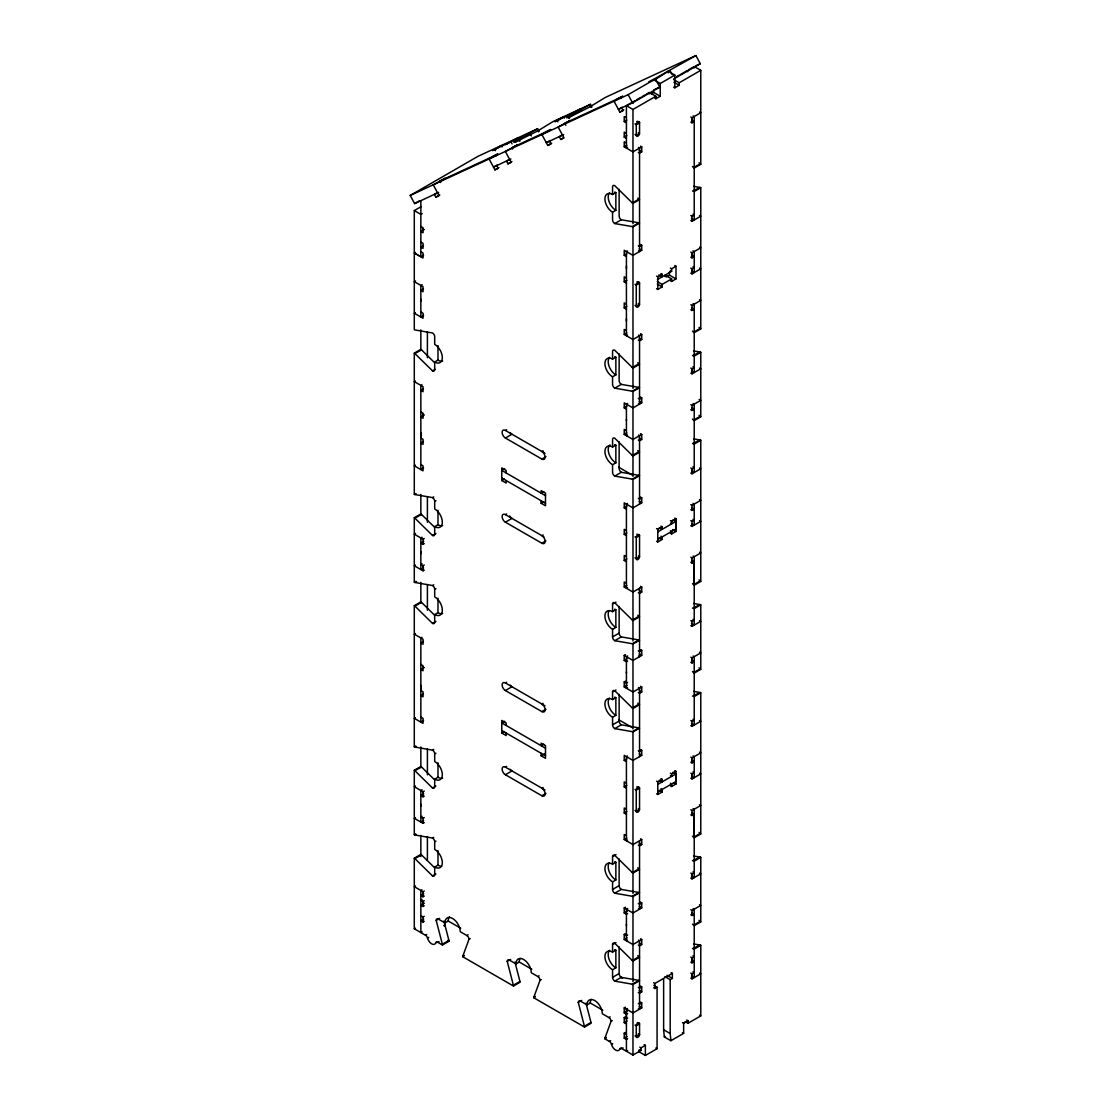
<?xml version="1.0" encoding="UTF-8"?>
<svg xmlns="http://www.w3.org/2000/svg" width="1111" height="1111" viewBox="0 0 1111 1111"><rect width="100%" height="100%" fill="white"/><g stroke="black" fill="none" stroke-linecap="round" stroke-linejoin="round"><path stroke-width="1.5" d="M433.734 837.333L432.512 838.041L414.917 835A3.097 1.791 60 0 1 414.292 834.736L414.292 770.256L420.847 766.479A3.097 1.791 60 0 1 421.472 766.937L434.665 779.894M433.734 584.803L432.512 585.511L414.917 582.47A3.097 1.791 60 0 1 414.292 582.206L414.292 517.726L420.847 513.949A3.097 1.791 60 0 1 421.472 514.407L434.665 527.364M434.665 362.755L421.472 349.798A3.097 1.791 60 0 0 420.847 349.34L414.292 353.131A3.097 1.791 60 0 1 414.917 353.59L432.512 370.866A3.097 1.791 60 0 0 434.693 369.602L434.693 362.033A10.818 6.249 60 0 0 442.345 357.603A10.818 6.249 60 0 0 434.693 344.354L434.693 336.772A3.097 1.791 60 0 0 432.512 332.981L414.917 329.939A3.097 1.791 60 0 1 414.292 329.689L414.292 210.576L421.222 206.577M420.847 806.294L420.847 804.322M420.847 685.279L420.847 690.542L423.027 691.806L423.027 696.861L420.847 695.597L423.472 694.083M420.847 664.239L420.847 722.108L423.583 720.539M420.847 553.764L420.847 551.792M420.847 432.762L420.847 438.012L423.027 439.276L423.027 444.331L420.847 443.067L423.472 441.553M420.847 411.709L420.847 469.578L423.583 468.009M420.847 301.234L420.847 299.262M626.423 419.25L626.423 420.583M626.423 318.621L626.423 321.301M626.423 266.001L626.423 268.695M626.423 1050.506L626.826 1051.006M626.437 1023.898L624.229 1022.62L624.229 1017.565L626.423 1018.829L626.423 1014.204L627.646 1013.496M626.423 924.31L626.423 925.644M626.423 671.78L626.423 673.113M693.556 691.375L700.152 692.528A3.097 1.791 60 0 1 700.777 692.778L700.777 833.944L694.222 837.722L694.222 809.239L693.125 808.6M693.556 438.845L700.152 439.998A3.097 1.791 60 0 1 700.777 440.248L700.777 581.414L694.222 585.191L694.222 556.708L693.125 556.069M514.948 962.07L519.948 981.471A3.097 1.791 60 0 1 520.045 982.249L513.476 986.04L462.745 956.738A3.097 1.791 60 0 1 462.843 956.071L468.995 939.309L470.231 938.601M585.983 1003.094L590.996 1022.495A3.097 1.791 60 0 1 591.08 1023.259L584.525 1027.05L533.78 997.761A3.097 1.791 60 0 1 533.877 997.095L540.029 980.319L541.265 979.61M623.035 1047.867L621.813 1048.576A3.097 1.791 60 0 0 619.744 1049.076A6.18 3.569 60 0 1 615.619 1050.062A6.18 3.569 60 0 1 611.494 1044.312A3.097 1.791 60 0 0 609.439 1041.438L604.828 1038.771A3.083 1.778 60 0 1 604.912 1038.105L611.078 1021.342L612.3 1020.634M519.92 141.18L519.087 139.653L515.268 142.166L537.974 130.792L552.736 121.752L590.441 104.323L591.913 107.045M438.734 192.328L414.611 203.605L410.223 195.439L478.022 156.304L537.655 128.723L539.113 131.445M443.053 179.51L445.247 178.246L433.248 184.801L439.095 195.675L435.845 197.189L434.387 194.467L437.012 192.953M497.978 147.832L492.534 150.596L501.283 145.541L502.019 146.902M507.727 143.319L505.533 144.583L517.532 138.028L519.004 140.75M537.613 128.751L513.685 142.097L519.087 139.653M492.423 156.679L497.853 153.915L489.104 158.97L494.964 169.858L498.214 168.344L496.756 165.622M560.388 118.96L554.958 121.738L563.708 116.683L564.43 118.044M414.611 203.605L419.597 200.73M515.171 146.166L517.365 144.902L505.366 151.457L511.213 162.345L507.963 163.845L506.505 161.123L509.13 159.609M569.415 118.446L567.957 115.725L570.151 114.461M590.399 104.337L566.513 117.697L571.887 115.238L568.054 117.752L569.915 117.03L589.649 106.975L605.537 97.337L695.917 55.55L700.305 63.716L673.558 79.062M545.209 132.278L550.653 129.501L541.904 134.556L547.765 145.444L551.014 143.944L549.542 141.222M435.845 197.189L439.789 194.911M567.971 121.752L570.151 120.488L558.153 127.043L564.013 137.931L560.763 139.43L559.291 136.709L561.916 135.195M497.325 164.928L493.506 167.136L510.852 158.984M617.327 98.935L622.771 96.157L614.022 101.212L619.869 112.1L623.118 110.6L621.66 107.878M494.964 169.858L498.895 167.58M507.963 163.845L511.907 161.567M653.699 80.492L668.266 71.285L674.835 75.076L674.835 87.825L673.599 87.116M422.236 213.562L420.847 214.367L414.292 210.576M410.223 195.439L628.132 94.685L655.393 78.95L659.795 87.116L632.52 102.851L618.41 109.378L620.049 108.434M655.393 78.95L648.893 81.95L695.917 55.55M547.931 141.777L546.293 142.722L563.638 134.57M548.487 141.458L550.126 140.514M547.765 145.444L551.695 143.166M560.763 139.43L563.388 137.917M653.699 79.7L660.253 83.492L674.835 75.076M620.591 108.114L622.243 107.17M627.521 147.457L626.423 148.096L626.423 105.67L635.006 100.712M636.436 99.893L640.728 97.407M642.158 96.588L645.019 94.935M646.463 94.102L649.324 92.449L655.879 96.24L655.879 98.768L654.643 98.06M676.696 76.645L679.39 75.09M680.737 74.312L684.779 71.979M686.126 71.201L687.473 70.424M688.82 69.646L692.861 67.313M619.869 112.1L623.813 109.822M651.227 93.879L653.699 92.449L660.253 96.24L660.253 83.492M424.124 229.63L420.847 231.532L423.027 232.796L423.027 227.741L420.847 226.477M626.423 105.67L632.978 109.461L655.879 96.24M673.877 79.7L679.21 82.769L700.777 70.326L700.777 164.275L694.222 168.067A3.097 1.791 60 0 1 693.597 167.594L692.486 166.511M655.879 98.768L660.253 96.24M674.835 87.825L679.21 85.297L679.21 82.769M626.423 117.78L624.229 116.53L624.229 121.571L626.854 120.057M423.472 245.587L420.847 247.1L423.027 248.364L423.027 243.309L420.847 242.045M414.695 253.225L415.375 252.364M636.256 124.738L639.547 122.835L637.353 121.571M626.423 133.362L624.229 132.098L624.229 137.153L626.854 135.625M423.583 255.211L420.847 256.78L420.847 200.73M626.423 143.041L624.229 141.777L624.229 146.833L626.854 145.319M638.311 152.429L639.547 153.137L641.727 151.874L641.727 146.833L632.978 151.874L624.229 146.833M690.806 117.072L692.028 117.794L700.777 112.739L699.541 112.03M415.514 280.944L414.292 281.652L423.027 286.707L423.027 291.762L420.847 290.499L423.472 288.985M690.806 122.127L692.028 122.835L694.222 121.571L691.75 120.155M422.083 284.735L420.847 285.444L420.847 317.01L423.583 315.441M612.564 212.187A10.818 6.249 60 0 1 604.912 198.938A10.818 6.249 60 0 1 612.564 194.508L615.855 192.62L615.855 210.298L612.564 212.187L612.564 219.77A3.097 1.791 60 0 0 614.758 223.561L632.353 226.602A3.097 1.791 60 0 1 632.978 226.852L639.547 223.075A3.097 1.791 60 0 0 638.922 222.811L621.313 219.77L614.758 223.561M415.375 312.594L414.292 313.219L423.027 318.274L423.027 313.219L420.847 311.969M632.353 202.952L638.922 199.161A3.097 1.791 60 0 0 639.547 199.633L632.978 203.41A3.097 1.791 60 0 1 632.353 202.952L614.758 185.676A3.097 1.791 60 0 0 612.564 186.94L612.564 194.508M693.597 167.594L700.152 163.803A3.097 1.791 60 0 0 700.777 164.275M632.353 226.602L638.922 222.811M692.486 191.064L700.152 187.467A3.097 1.791 60 0 1 700.777 187.717L700.777 328.884L694.222 332.661A3.097 1.791 60 0 1 693.597 332.203L692.486 331.12M700.777 187.717L694.222 191.509A3.097 1.791 60 0 0 693.597 191.245M414.917 353.59L421.472 349.798M434.693 362.033L437.984 360.131A10.818 6.249 60 0 0 442.65 360.992M627.521 250.933L626.423 251.558L626.423 335.744L627.521 335.105M640.505 244.545L641.727 245.253L641.727 250.294L632.978 255.349L624.229 250.294L624.229 255.349L626.854 253.836M641.727 245.253L639.547 246.517L638.311 245.809M690.806 215.506L692.028 216.214L694.222 214.951L692.986 214.242M415.375 380.99L414.292 381.615L423.027 386.67L423.027 391.725L420.847 390.461L423.472 388.947M432.512 370.866L435.137 369.352M690.806 220.547L692.028 221.256L700.777 216.214L699.541 215.506M421.944 384.781L420.847 385.406L420.847 411.917L423.027 413.181L423.027 418.236L420.847 416.972L424.124 415.083M626.423 278.083L624.229 276.82L624.229 281.861L626.854 280.347M690.806 252.114L692.028 252.822L700.777 247.781L699.541 247.073M656.559 276.097L657.781 276.806L662.156 274.278L662.156 276.806L658.879 274.917M670.405 268.098L671.627 268.806L676.002 266.279L676.002 278.917L671.627 281.444L670.405 280.722M690.806 257.169L692.028 257.877L694.222 256.613L691.75 255.197M657.379 279.569L671.627 271.334L671.627 268.806M666.169 277.014L669.447 275.125L676.002 278.917M657.24 281.541L662.156 284.388L671.627 278.917L671.627 281.444M626.423 304.178L624.229 302.914L624.229 307.955L626.854 306.442M690.806 268.112L692.028 268.82L694.222 267.557L692.986 266.848M656.559 288.721L657.781 289.429L662.156 286.902L662.156 284.388M690.806 273.167L692.028 273.875L700.777 268.82L699.541 268.112M626.423 330.689L624.229 329.425L624.229 334.48L626.854 332.967M415.375 465.162L414.292 465.801L414.292 494.284A3.097 1.791 60 0 0 414.917 494.548L432.512 497.589L433.734 496.881M638.311 340.077L639.547 340.785L641.727 339.522L641.727 334.48L632.978 339.522L624.229 334.48M690.806 304.733L692.028 305.442L700.777 300.387L699.541 299.678M690.806 309.775L692.028 310.483L694.222 309.219L691.75 307.803M612.564 376.796A10.818 6.249 60 0 1 604.912 363.533A10.818 6.249 60 0 1 612.564 359.117L615.855 357.228L615.855 374.907L612.564 376.796L612.564 384.378A3.097 1.791 60 0 0 614.758 388.156L632.353 391.211A3.097 1.791 60 0 1 632.978 391.461L639.547 387.67A3.097 1.791 60 0 0 638.922 387.42L621.313 384.378L614.758 388.156M545.959 456.69L541.862 459.065L505.408 438.012A4.638 2.68 60 0 1 502.13 432.332A4.638 2.68 60 0 1 505.408 430.443L506.644 429.735M505.408 438.012L511.977 434.234A4.638 2.68 60 0 1 510.171 432.568M632.353 367.56L638.922 363.769A3.097 1.791 60 0 0 639.547 364.227L632.978 368.019A3.097 1.791 60 0 1 632.353 367.56L614.758 350.284A3.097 1.791 60 0 0 612.564 351.548L612.564 359.117M693.597 332.203L700.152 328.412A3.097 1.791 60 0 0 700.777 328.884M414.292 494.284L415.514 493.576M414.917 494.548L416.139 493.839M414.292 517.726A3.097 1.791 60 0 1 414.917 518.198L432.512 535.474A3.097 1.791 60 0 0 434.693 534.21L434.693 526.628A10.818 6.249 60 0 0 442.345 522.212A10.818 6.249 60 0 0 434.693 508.949L434.693 501.38L435.929 500.672M632.353 391.211L638.922 387.42M692.486 355.659L700.152 352.062A3.097 1.791 60 0 1 700.777 352.326L700.777 416.806L694.222 420.597A3.097 1.791 60 0 1 693.597 420.125L692.486 419.041M700.777 352.326L694.222 356.117A3.097 1.791 60 0 0 693.597 355.853M414.917 518.198L421.472 514.407M504.686 468.745L501.769 470.425L545.501 495.673M543.085 450.774L541.862 451.483A4.638 2.68 60 0 1 545.14 457.163A4.638 2.68 60 0 1 541.862 459.065M627.646 403.418L626.423 404.14L626.423 435.706L627.521 435.068M640.505 397.113L641.727 397.821L641.727 402.876L632.978 407.918L624.229 402.876L624.229 407.918L626.854 406.404M641.727 397.821L639.547 399.085L638.311 398.377M690.806 368.074L692.028 368.783L694.222 367.519L692.986 366.811M506.144 472.953L506.144 470.425L501.769 467.898L501.769 480.521L504.394 479.008M415.514 533.474L414.292 534.183L423.027 539.238L424.263 538.529M690.806 373.115L692.028 373.824L700.777 368.783L699.541 368.074M434.693 526.628L437.984 524.739A10.818 6.249 60 0 0 442.65 525.6M422.083 537.266L420.847 537.974L420.847 569.54L423.583 567.971M432.512 535.474L435.929 533.502M423.722 541.376L420.847 543.029L423.027 544.293L424.263 543.585M626.423 430.651L624.229 429.388L624.229 434.443L626.854 432.929M612.564 464.717A10.818 6.249 60 0 1 604.912 451.469A10.818 6.249 60 0 1 612.564 447.039L615.855 445.15L615.855 462.829L612.564 464.717L612.564 472.3A3.097 1.791 60 0 0 614.758 476.091L632.353 479.133A3.097 1.791 60 0 1 632.978 479.383L639.547 475.605A3.097 1.791 60 0 0 638.922 475.341L621.313 472.3L614.758 476.091M424.263 570.096L423.027 570.804L414.292 565.749L415.514 565.041M638.311 440.039L639.547 440.748L641.727 439.484L641.727 434.443L632.978 439.484L624.229 434.443M690.806 404.682L692.028 405.39L700.777 400.349L699.138 399.404M543.751 491.631L541.126 493.145L541.126 490.631L545.501 493.145L545.501 505.783L541.126 503.255L541.126 500.728M545.959 540.863L541.862 543.237L505.408 522.198A4.638 2.68 60 0 1 502.13 516.504A4.638 2.68 60 0 1 505.408 514.615L506.644 513.907M422.083 563.777L420.847 564.485L423.027 565.749L424.263 565.041M690.806 409.737L692.028 410.445L694.222 409.181L691.75 407.765M505.408 522.198L511.977 518.406A4.638 2.68 60 0 1 509.643 515.962M541.126 503.255L543.751 501.741M632.353 455.482L638.922 451.691A3.097 1.791 60 0 0 639.547 452.163L632.978 455.941A3.097 1.791 60 0 1 632.353 455.482L614.758 438.206A3.097 1.791 60 0 0 612.564 439.47L612.564 447.039M693.597 420.125L700.152 416.333A3.097 1.791 60 0 0 700.777 416.806M414.292 582.206L415.514 581.497M414.917 582.47L416.556 581.525M434.665 615.286L421.472 602.329A3.097 1.791 60 0 0 420.847 601.87L414.292 605.662A3.097 1.791 60 0 1 414.917 606.12L432.512 623.396A3.097 1.791 60 0 0 434.693 622.132L434.693 614.564A10.818 6.249 60 0 0 442.345 610.133A10.818 6.249 60 0 0 434.693 596.885L434.693 589.302L435.929 588.594M632.353 479.133L638.922 475.341M692.486 443.595L700.152 439.998M700.777 440.248L694.222 444.039A3.097 1.791 60 0 0 693.597 443.775M414.917 606.12L421.472 602.329M543.085 534.946L541.862 535.655A4.638 2.68 60 0 1 545.14 541.349A4.638 2.68 60 0 1 541.862 543.237M434.693 614.564L437.984 612.661A10.818 6.249 60 0 0 442.65 613.522M627.521 503.464L626.423 504.088L626.423 588.274L627.521 587.636M640.505 497.075L641.727 497.784L641.727 502.825L632.978 507.88L624.229 502.825L624.229 507.88L626.854 506.366M641.727 497.784L639.547 499.047L638.311 498.339M690.806 468.023L692.028 468.745L694.222 467.481L692.986 466.773M432.512 623.396L435.929 621.424M415.375 633.52L414.292 634.145L423.027 639.2L423.027 644.255L420.847 642.991L423.472 641.478M690.806 473.078L692.028 473.786L700.777 468.745L699.541 468.023M421.944 637.311L420.847 637.936L420.847 664.447L423.027 665.711L423.027 670.766L420.847 669.502L424.124 667.614M626.423 530.614L624.229 529.35L624.229 534.391L626.854 532.877M690.806 504.644L692.028 505.352L700.777 500.311L699.541 499.589M656.559 528.628L657.781 529.336L662.156 526.808L662.156 529.336L659.281 527.683M670.405 520.628L671.627 521.337L676.002 518.809L676.002 531.447L671.627 533.96L670.405 533.252M690.806 509.699L692.028 510.407L694.222 509.144L691.75 507.727M657.768 531.877L675.988 521.351L675.988 528.919L657.768 539.446M626.423 556.708L624.229 555.444L624.229 560.486L626.854 558.972M690.806 520.642L692.028 521.351L694.222 520.087L692.986 519.379M656.559 541.251L657.781 541.96L662.156 539.432L662.156 536.919L660.92 536.196M690.806 525.684L692.028 526.406L700.777 521.351L699.541 520.642M626.423 583.219L624.229 581.956L624.229 587.011L626.854 585.497M415.375 717.692L414.292 718.331L414.292 746.814A3.097 1.791 60 0 0 414.917 747.078L432.512 750.119L433.734 749.411M638.311 592.607L639.547 593.316L641.727 592.052L641.727 587.011L632.978 592.052L624.229 587.011M690.806 557.25L692.028 557.972L700.777 552.917L699.541 552.209M614.758 640.686L621.313 636.909L638.922 639.95A3.097 1.791 60 0 1 639.547 640.2L632.978 643.991A3.097 1.791 60 0 0 632.353 643.741L614.758 640.686A3.097 1.791 60 0 1 612.564 636.909L612.564 629.326A10.818 6.249 60 0 1 604.912 616.063A10.818 6.249 60 0 1 612.564 611.647L612.564 604.078L615.994 602.106M690.806 562.305L692.028 563.013L694.222 561.749L694.222 625.104L691.486 623.521M612.564 611.647L615.855 609.758L615.855 627.437L612.564 629.326M545.959 709.221L541.862 711.595L505.408 690.542A4.638 2.68 60 0 1 502.13 684.862A4.638 2.68 60 0 1 505.408 682.973L506.644 682.265M505.408 690.542L511.977 686.765A4.638 2.68 60 0 1 510.171 685.098M632.353 620.077L638.922 616.299A3.097 1.791 60 0 0 639.547 616.758L632.978 620.549A3.097 1.791 60 0 1 632.353 620.077L614.758 602.815A3.097 1.791 60 0 0 612.564 604.078M692.486 583.65L693.597 584.733L700.152 580.942A3.097 1.791 60 0 0 700.777 581.414M414.292 746.814L415.514 746.106M414.917 747.078L416.139 746.356M612.564 636.909L619.133 633.117L619.133 606.439M414.292 770.256A3.097 1.791 60 0 1 414.917 770.728L432.512 788.005A3.097 1.791 60 0 0 434.693 786.741L434.693 779.158A10.818 6.249 60 0 0 442.345 774.742A10.818 6.249 60 0 0 434.693 761.479L434.693 753.911L435.929 753.202M632.353 643.741L638.922 639.95M692.486 608.189L700.152 604.592A3.097 1.791 60 0 1 700.777 604.856L700.777 669.336L694.222 673.127A3.097 1.791 60 0 1 693.597 672.655L692.486 671.572M700.777 604.856L694.222 608.634A3.097 1.791 60 0 0 693.597 608.384M414.917 770.728L421.472 766.937M504.686 721.275L501.769 722.955L545.501 748.203M627.646 661.003L626.423 661.712L624.229 660.448L624.229 655.407L625.465 654.685M543.085 703.305L541.862 704.013A4.638 2.68 60 0 1 545.14 709.693A4.638 2.68 60 0 1 541.862 711.595M627.646 655.948L626.423 656.657L626.423 688.223L627.521 687.598M624.229 660.448L627.104 658.795M624.229 655.407L632.978 660.448L641.727 655.407L641.727 650.352L639.547 651.615L638.311 650.907M690.806 620.605L692.028 621.313L694.222 620.049L692.986 619.341M506.144 725.483L506.144 722.955L501.769 720.428L501.769 733.052L504.394 731.538M415.514 786.005L414.292 786.713L423.027 791.768L424.263 791.06M690.806 625.646L692.028 626.354L700.777 621.313L699.541 620.605M434.693 779.158L437.984 777.269A10.818 6.249 60 0 0 442.65 778.131M422.083 789.796L420.847 790.504L420.847 822.071L423.583 820.487M432.512 788.005L435.929 786.032M423.722 793.893L420.847 795.559L423.027 796.823L424.263 796.115M638.311 692.57L639.547 693.278L641.727 692.014L641.727 686.973L632.978 692.014L624.229 686.973L624.229 681.918L625.465 681.21M627.646 682.473L626.423 683.182L624.229 681.918M614.758 728.622L621.313 724.83L638.922 727.872A3.097 1.791 60 0 1 639.547 728.136L632.978 731.913A3.097 1.791 60 0 0 632.353 731.663L614.758 728.622A3.097 1.791 60 0 1 612.564 724.83L612.564 717.248A10.818 6.249 60 0 1 604.912 703.999A10.818 6.249 60 0 1 612.564 699.569L612.564 692L615.994 690.028M624.229 686.973L627.104 685.306M612.564 699.569L615.855 697.68L615.855 715.359L612.564 717.248M424.263 822.626L423.027 823.334L414.292 818.279L415.514 817.571M690.806 657.212L692.028 657.92L700.777 652.879L699.541 652.171M543.751 744.162L541.126 745.675L541.126 743.162L545.501 745.675L545.501 758.313L541.126 755.786L541.126 753.258M545.959 793.393L541.862 795.768L505.408 774.728A4.638 2.68 60 0 1 502.13 769.034A4.638 2.68 60 0 1 505.408 767.145L506.644 766.437M422.083 816.307L420.847 817.016L423.027 818.279L424.263 817.571M690.806 662.267L692.028 662.975L694.222 661.712L691.75 660.295M505.408 774.728L511.977 770.937A4.638 2.68 60 0 1 510.171 769.284M541.126 755.786L545.07 753.508M632.353 708.013L638.922 704.221A3.097 1.791 60 0 0 639.547 704.693L632.978 708.471A3.097 1.791 60 0 1 632.353 708.013L614.758 690.736A3.097 1.791 60 0 0 612.564 692M693.597 672.655L700.152 668.864A3.097 1.791 60 0 0 700.777 669.336M414.292 834.736L415.514 834.028M414.917 835L416.139 834.292M612.564 724.83L619.133 721.039L619.133 694.361M434.665 867.816L421.472 854.859A3.097 1.791 60 0 0 420.847 854.401L414.292 858.192A3.097 1.791 60 0 1 414.917 858.65L432.512 875.926A3.097 1.791 60 0 0 434.693 874.663L434.693 867.08A10.818 6.249 60 0 0 442.345 862.664A10.818 6.249 60 0 0 434.693 849.415L434.693 841.832L435.929 841.124M632.353 731.663L638.922 727.872M692.486 696.125L700.152 692.528M700.777 692.778L694.222 696.569A3.097 1.791 60 0 0 693.597 696.305M414.917 858.65L421.472 854.859M543.085 787.477L541.862 788.185A4.638 2.68 60 0 1 545.14 793.879A4.638 2.68 60 0 1 541.862 795.768M434.693 867.08L437.984 865.191A10.818 6.249 60 0 0 441.72 866.219M627.521 755.994L626.423 756.619L626.423 840.805L627.521 840.166M640.505 749.606L641.727 750.314L641.727 755.355L632.978 760.41L624.229 755.355L624.229 760.41L626.854 758.896M641.727 750.314L639.547 751.578L638.311 750.855M690.806 720.553L692.028 721.275L694.222 720.011L692.986 719.303M432.512 875.926L435.929 873.954M424.263 891.022L423.027 891.73L414.292 886.675L415.514 885.967M690.806 725.608L692.028 726.316L700.777 721.275L699.541 720.553M421.944 889.828L420.847 890.466L420.847 932.56L422.083 931.837M423.722 893.855L420.847 895.522L423.027 896.785L424.263 896.063M422.083 899.438L420.847 900.146L423.027 901.41L424.263 900.702M626.423 783.144L624.229 781.88L624.229 786.921L626.854 785.408M424.11 903.285L420.819 905.187L423.027 906.465L424.263 905.743M690.806 757.174L692.028 757.883L700.777 752.841L699.541 752.119M420.819 915.7L423.027 916.978L424.263 916.269M656.559 781.158L657.781 781.866L662.156 779.339L662.156 781.866L659.281 780.214M670.405 773.159L671.627 773.867L676.002 771.34L676.002 783.977L671.627 786.491L670.405 785.783M690.806 762.229L692.028 762.938L694.222 761.674L691.75 760.257M423.722 919.116L420.847 920.769L423.027 922.033L424.263 921.325M657.768 784.408L675.988 773.881L675.988 781.45L657.768 791.976M414.292 858.192L414.292 928.768L415.389 928.129M443.914 921.061L448.913 940.462A3.097 1.778 60 0 1 449.011 941.239L442.442 945.017A3.097 1.778 60 0 0 442.359 944.253L436.192 920.366L439.609 918.394M626.423 809.239L624.229 807.975L624.229 813.016L626.854 811.502M690.806 773.173L692.028 773.881L694.222 772.617L692.986 771.909M656.559 793.782L657.781 794.49L662.156 791.962L662.156 789.449L660.92 788.727M690.806 778.214L692.028 778.936L700.777 773.881L699.541 773.173M449.469 916.881A10.818 6.249 60 0 0 448.219 921.005L444.942 922.894L444.942 926.227M414.292 928.768L425.457 935.212L426.693 934.504M425.457 935.212A3.097 1.791 60 0 1 427.527 938.087L428.749 937.378M427.527 938.087A6.18 3.569 60 0 0 431.651 943.836A6.18 3.569 60 0 0 435.762 942.85L437.817 941.67M435.762 942.85A3.097 1.791 60 0 1 437.831 942.364L439.067 941.656M442.359 944.253L448.913 940.462M626.423 835.75L624.229 834.486L624.229 839.541L626.854 838.027M436.192 920.366A3.097 1.791 60 0 1 438.373 919.103L444.942 922.894A10.818 6.249 60 0 1 452.594 918.478A10.818 6.249 60 0 1 460.246 931.726L466.814 935.518L468.037 934.809M638.311 845.138L639.547 845.846L641.727 844.582L641.727 839.541L632.978 844.582L624.229 839.541M690.806 809.78L692.028 810.502L700.777 805.447L699.541 804.739M614.758 893.216L621.313 889.425L638.922 892.48A3.097 1.791 60 0 1 639.547 892.73L632.978 896.521A3.097 1.791 60 0 0 632.353 896.271L614.758 893.216A3.097 1.791 60 0 1 612.564 889.425L612.564 881.856A10.818 6.249 60 0 1 604.912 868.594A10.818 6.249 60 0 1 612.564 864.177L612.564 856.609L615.994 854.637M690.806 814.835L692.028 815.543L694.222 814.28L694.222 877.634L691.486 876.051M612.564 864.177L615.855 862.289L615.855 879.968L612.564 881.856M462.843 956.071L464.065 955.363M462.745 956.738L463.981 956.029M632.353 872.607L638.922 868.83A3.097 1.791 60 0 0 639.547 869.288L632.978 873.079A3.097 1.791 60 0 1 632.353 872.607L614.758 855.345A3.097 1.791 60 0 0 612.564 856.609M692.486 836.18L693.597 837.263L700.152 833.472A3.097 1.791 60 0 0 700.777 833.944M612.564 889.425L619.133 885.648L619.133 858.97M513.476 986.04A3.097 1.791 60 0 0 513.393 985.263L507.227 961.39L510.643 959.418M632.353 896.271L638.922 892.48M692.486 860.719L700.152 857.123A3.097 1.791 60 0 1 700.777 857.386L700.777 921.866L694.222 925.657A3.097 1.791 60 0 1 693.597 925.185L692.486 924.102M507.227 961.39A3.097 1.791 60 0 1 509.421 960.126L515.976 963.904L519.254 962.015A10.818 6.249 60 0 1 520.115 958.446M700.777 857.386L694.222 861.164A3.097 1.791 60 0 0 693.597 860.914M627.646 913.534L626.423 914.242L624.229 912.978L624.229 907.937L625.465 907.215M627.646 908.479L626.423 909.187L626.423 940.753L627.521 940.128M624.229 912.978L627.104 911.326M624.229 907.937L632.978 912.978L641.727 907.937L641.727 902.882L639.547 904.146L638.311 903.437M690.806 873.135L692.028 873.843L694.222 872.579L692.986 871.871M690.806 878.176L692.028 878.884L700.777 873.843L699.541 873.135M513.393 985.263L519.948 981.471M515.976 963.904A10.818 6.249 60 0 1 523.628 959.487A10.818 6.249 60 0 1 531.294 972.75L537.849 976.541L539.085 975.819M638.311 945.1L639.547 945.808L641.727 944.544L641.727 939.503L632.978 944.544L624.229 939.503L624.229 934.448L625.465 933.74M627.646 935.004L626.423 935.712L624.229 934.448M614.758 981.138L621.313 977.361L638.922 980.402A3.097 1.791 60 0 1 639.547 980.666L632.978 984.443A3.097 1.791 60 0 0 632.353 984.193L614.758 981.138A3.097 1.791 60 0 1 612.564 977.361L612.564 969.778A10.818 6.249 60 0 1 604.912 956.529A10.818 6.249 60 0 1 612.564 952.099L612.564 944.531L615.994 942.559M624.229 939.503L627.104 937.837M533.877 997.095L535.113 996.373M612.564 952.099L615.855 950.211L615.855 967.889L612.564 969.778M533.78 997.761L535.016 997.053M690.806 909.742L692.028 910.451L700.777 905.409L699.541 904.701M690.806 914.797L692.028 915.506L694.222 914.242L691.75 912.825M632.353 960.543L638.922 956.752A3.097 1.791 60 0 0 639.547 957.224L632.978 961.001A3.097 1.791 60 0 1 632.353 960.543L614.758 943.267A3.097 1.791 60 0 0 612.564 944.531M693.597 925.185L700.152 921.394A3.097 1.791 60 0 0 700.777 921.866M612.564 977.361L619.133 973.569L619.133 946.891M584.525 1027.05A3.097 1.791 60 0 0 584.428 1026.272L578.275 1002.4L581.692 1000.428M578.275 1002.4A3.097 1.791 60 0 1 580.456 1001.136L587.025 1004.927L590.302 1003.025A10.818 6.249 60 0 1 591.149 999.469M632.353 984.193L638.922 980.402M692.486 948.655L700.152 945.044A3.097 1.791 60 0 1 700.777 945.308L700.777 1015.885L688.015 1023.259L685.154 1021.592M700.777 945.308L694.222 949.1A3.097 1.791 60 0 0 693.597 948.836M638.311 992.442L639.547 993.165L641.727 991.901L641.727 986.846L639.547 988.11L638.311 987.401M690.806 957.099L692.028 957.807L694.222 956.543L692.986 955.835M653.657 982.749L654.879 983.457L672.377 973.361L672.377 978.416L670.197 979.666L664.864 976.597M690.806 962.14L692.028 962.862L694.222 961.598L691.75 960.168M584.428 1026.272L590.996 1022.495M653.657 987.804L654.879 988.512L657.073 987.248L657.073 1048.701L645.38 1055.45L638.811 1051.659L638.811 1050.242M626.423 1014.204L624.229 1012.94L624.229 1007.885L625.465 1007.177M587.025 1004.927A10.818 6.249 60 0 1 594.677 1000.511A10.818 6.249 60 0 1 602.329 1013.76L608.884 1017.551L610.12 1016.843M627.521 1008.524L626.423 1009.149L626.423 1051.242L627.646 1050.534M624.229 1012.94L627.104 1011.288M624.229 1007.885L632.978 1012.94L641.727 1007.885L641.727 1002.844L639.547 1004.108L638.311 1003.386M690.806 973.083L692.028 973.805L694.222 972.542L692.986 971.819M624.229 1017.565L625.465 1016.857M690.806 978.138L692.028 978.847L700.777 973.805L699.541 973.083M626.423 1018.829L627.646 1018.12M624.229 1022.62L627.104 1020.967M604.912 1038.105L606.148 1037.396M604.828 1038.771L606.05 1038.063M609.439 1041.438L610.661 1040.729M627.646 1038.743L626.423 1039.452L624.229 1038.188L624.229 1033.147L625.465 1032.438M611.494 1044.312L612.73 1043.604M624.229 1038.188L627.104 1036.535M636.256 1036.299L639.547 1034.41L638.45 1033.772M619.744 1049.076L621.382 1048.131M639.769 1047.159L641.005 1047.867L645.38 1045.354L645.38 1055.45M682.418 1022.537L683.64 1023.259L688.015 1020.731L688.015 1023.259M621.813 1048.576L632.978 1055.033L641.005 1050.395L641.005 1047.867M663.628 979.249L663.628 1029.758L664.322 1036.938L665.128 1036.466M664.322 1036.938L670.891 1040.715L683.64 1033.355L683.64 1023.259M536.96 129.126L538.418 131.848M567.957 115.725L579.956 109.17L580.692 110.531M696.069 65.674L700.305 63.716M653.699 89.922L659.795 87.116M631.798 102.434L632.978 101.893L632.978 103.406M686.417 70.937L687.584 70.771L687.653 71.729M693.792 66.924L694.222 67.938M693.556 186.315L700.152 187.467M693.556 350.923L700.152 352.062M693.556 603.454L700.152 604.592M693.556 855.984L700.152 857.123M693.556 943.906L700.152 945.044M694.222 66.535L700.777 70.326M673.877 82.228L679.21 85.297M693.125 115.891L694.222 116.53L694.222 219.992L691.486 218.423M637.075 121.307L639.547 122.724L639.547 133.362A2.319 1.333 -60 0 1 637.908 136.084A2.319 1.333 -60 0 1 636.256 135.139L635.034 134.431M635.034 123.904L636.256 124.613L636.256 135.25L639.547 133.362L638.311 132.542M624.229 121.571L626.423 122.835M640.505 146.124L641.727 146.833M624.229 137.153L626.423 138.417M638.45 147.457L639.547 148.096L639.547 251.558L638.45 250.933M639.269 150.457L641.727 151.874M692.986 250.85L694.222 251.558L694.222 272.612L691.75 271.181M674.78 265.571L676.002 266.279M639.269 248.878L641.727 250.294M670.405 270.626L671.627 271.334M671.627 278.917L665.072 275.125L665.072 276.542M660.92 273.57L662.156 274.278M624.229 255.349L626.423 256.613M693.125 303.539L694.222 304.178L694.222 372.574L691.486 370.991M657.24 284.069L662.156 286.902M637.075 281.708L639.547 283.124L639.547 304.178A2.319 1.333 -60 0 1 637.908 307.011A2.319 1.333 -60 0 1 636.256 306.067L635.034 305.358M635.034 284.319L636.256 285.027L639.547 283.124A2.319 1.333 -60 0 0 637.908 282.18A2.319 1.333 -60 0 0 636.256 285.027L636.256 306.067L639.547 304.178L638.311 303.47M624.229 281.861L626.423 283.124M624.229 307.955L626.423 309.219M640.505 333.772L641.727 334.48M638.45 335.105L639.547 335.744L639.547 404.14L638.45 403.501M639.269 338.105L641.727 339.522M422.902 228.81L423.722 229.283M693.125 403.501L694.222 404.14L694.222 472.522L691.486 470.953M420.847 251.725L423.027 252.989L423.027 258.044L414.292 252.989M415.514 253.711L416.333 254.183M417.153 254.655L417.972 255.127M418.791 255.599L419.611 256.072M639.269 401.446L641.727 402.876M624.229 407.918L626.423 409.181M640.505 433.721L641.727 434.443M638.45 435.068L639.547 435.706L639.547 504.088M639.269 438.067L641.727 439.484M692.986 503.38L694.222 504.088L694.222 525.142L691.75 523.712M618.619 467.175L632.117 474.98M674.78 518.101L676.002 518.809M673.072 519.67L675.988 521.351M639.269 501.408L641.727 502.825M670.405 523.156L671.627 523.864L671.627 521.337M505.408 430.443L545.001 453.302M672.724 529.544L676.002 531.447M670.405 530.725L671.627 531.447L671.627 533.96M660.92 526.1L662.156 526.808M624.229 507.88L626.423 509.144M659.281 537.78L662.156 539.432M691.75 560.333L694.222 561.749M636.922 534.141L639.547 535.655L639.547 556.708A2.319 1.333 -60 0 1 637.908 559.541A2.319 1.333 -60 0 1 636.256 558.597L635.034 557.889M422.902 414.375L423.722 414.847M635.034 536.849L636.256 537.557L639.547 535.655A2.319 1.333 -60 0 0 637.908 534.71A2.319 1.333 -60 0 0 636.256 537.557L636.256 558.597L639.547 556.708L638.311 556M624.229 534.391L626.423 535.655M501.769 477.994L545.501 503.255M501.769 480.521L506.144 483.049L506.144 480.521M624.229 560.486L626.423 561.749M640.505 586.302L641.727 587.011M420.847 464.537L423.027 465.801L423.027 470.842L414.292 465.801L414.292 353.131M639.269 590.635L641.727 592.052M505.408 514.615L543.862 536.821M693.125 656.032L694.222 656.67L694.222 725.052L691.486 723.483M640.505 649.643L641.727 650.352M639.269 653.976L641.727 655.407M638.45 656.032L639.547 656.67L639.547 588.274M640.505 686.251L641.727 686.973M638.45 687.598L639.547 688.237L639.547 756.619M639.269 690.598L641.727 692.014M692.986 755.911L694.222 756.619L694.222 777.672L691.75 776.242M618.619 719.706L632.117 727.511M674.78 770.631L676.002 771.34M673.072 772.201L675.988 773.881M639.269 753.938L641.727 755.355M670.405 775.686L671.627 776.395L671.627 773.867M505.408 682.973L545.001 705.832M673.96 782.783L676.002 783.977M670.405 783.255L671.627 783.977L671.627 786.491M660.92 778.63L662.156 779.339M624.229 760.41L626.423 761.674M659.281 790.31L662.156 791.962M691.75 812.863L694.222 814.28M636.922 786.671L639.547 788.185L639.547 809.239A2.319 1.333 -60 0 1 637.908 812.072A2.319 1.333 -60 0 1 636.256 811.127L635.034 810.419M422.902 666.892L423.722 667.378M635.034 789.379L636.256 790.088L639.547 788.185A2.319 1.333 -60 0 0 637.908 787.241A2.319 1.333 -60 0 0 636.256 790.088L636.256 811.127L639.547 809.239L638.311 808.516M624.229 786.921L626.423 788.185M501.769 730.524L545.501 755.786M501.769 733.052L506.144 735.579L506.144 733.052M624.229 813.016L626.423 814.28M640.505 838.833L641.727 839.541M420.847 717.067L423.027 718.331L423.027 723.372L414.292 718.331L414.292 605.662M639.269 843.166L641.727 844.582M505.408 767.145L545.001 790.004M693.125 908.562L694.222 909.187L694.222 977.583L691.486 976.013M640.505 902.174L641.727 902.882M639.269 906.507L641.727 907.937M638.45 908.562L639.547 909.187L639.547 840.805M640.505 938.781L641.727 939.503M638.45 940.128L639.547 940.753L639.547 1009.149L638.45 1008.524M639.269 943.128L641.727 944.544M671.155 972.653L672.377 973.361M667.044 975.333L672.377 978.416M653.796 985.36L657.073 987.248M699.541 1015.176L700.777 1015.885M640.505 986.137L641.727 986.846M620.382 977.055L622.507 978.277M639.269 990.47L641.727 991.901M686.792 1020.023L688.015 1020.731M640.505 1002.136L641.727 1002.844M639.269 1006.469L641.727 1007.885M682.418 1032.647L683.64 1033.355M663.628 1029.758L670.197 1033.549L670.891 1040.715M637.353 1022.62L639.547 1023.884L639.547 1034.716A1.778 1.028 -60 0 1 639.158 1035.952L638.797 1036.494A2.736 1.583 -60 0 1 637.02 1037.507L636.631 1037.41A1.75 1.014 -60 0 1 636.256 1036.619L636.256 1025.772A2.319 1.333 -60 0 1 637.908 1022.939A2.319 1.333 -60 0 1 639.547 1023.884L636.256 1025.772L635.034 1025.064M422.902 902.59L423.722 903.062M448.219 921.005L460.746 928.227M519.254 962.015L531.78 969.25M590.302 1003.025L602.829 1010.26M638.311 1034.008L639.547 1034.716M443.706 925.519L444.525 925.991M635.034 1035.896L636.256 1036.605M655.837 1047.992L657.073 1048.701M624.229 1033.147L626.437 1034.424M644.144 1044.646L645.38 1045.354M639.769 1049.687L641.005 1050.395M447.566 940.406L449.011 941.239M437.831 942.364L442.442 945.017M699.055 162.734L700.152 163.803M637.811 198.077L638.922 199.161M699.055 327.328L700.152 328.412M699.055 415.264L700.152 416.333M637.811 362.686L638.922 363.769M637.811 450.608L638.922 451.691M699.055 579.859L700.152 580.942M699.055 667.794L700.152 668.864M637.811 615.216L638.922 616.299M637.811 703.138L638.922 704.221M699.055 832.389L700.152 833.472M699.055 920.311L700.152 921.394M637.811 867.747L638.922 868.83M637.811 955.668L638.922 956.752M669.975 70.535L672.169 74.604M628.132 94.685L632.52 102.851M621.132 98.448L620.577 97.421L564.721 123.252L565.818 125.293M589.747 104.712L591.219 107.434M573.762 113.641L573.401 112.961L557.139 120.474L557.875 121.835M548.834 131.445L548.459 130.765L511.921 147.666L512.657 149.027M530.475 134.389L531.294 135.931M512.074 143.861L510.977 141.819L494.728 149.332L495.45 150.693M496.034 155.859L495.673 155.179L439.803 181.01L440.636 182.537M692.028 117.794L692.028 122.835M692.028 216.214L692.028 221.256M692.028 252.822L692.028 257.877M692.028 268.82L692.028 273.875M692.028 305.442L692.028 310.483M692.028 368.783L692.028 373.824M692.028 405.39L692.028 410.445M692.028 468.745L692.028 473.786M692.028 505.352L692.028 510.407M692.028 521.351L692.028 526.406M692.028 557.972L692.028 563.013M692.028 621.313L692.028 626.354M692.028 657.92L692.028 662.975M692.028 721.275L692.028 726.316M692.028 757.883L692.028 762.938M692.028 773.881L692.028 778.936M692.028 810.502L692.028 815.543M692.028 873.843L692.028 878.884M692.028 910.451L692.028 915.506M692.028 957.807L692.028 962.862M692.028 973.805L692.028 978.847M670.197 979.666L670.197 1033.549M669.447 271.973L669.447 275.125M668.266 71.285L668.266 72.882M657.781 276.806L657.781 289.429M657.781 529.336L657.781 541.96M657.781 781.866L657.781 794.49M654.879 983.457L654.879 988.512M653.699 90.866L653.699 92.449M649.324 92.768L649.324 93.879M632.978 109.461L632.978 223.7M632.978 226.852L632.978 388.433M632.978 391.461L632.978 476.397M632.978 479.383L632.978 640.964M632.978 643.991L632.978 728.927M632.978 731.913L632.978 893.494M632.978 896.521L632.978 981.68M632.978 984.443L632.978 1055.033M619.133 189.301L619.133 215.978A3.097 1.791 60 0 0 621.313 219.77M619.133 353.909L619.133 380.587A3.097 1.791 60 0 0 621.313 384.378M619.133 441.831L619.133 468.509A3.097 1.791 60 0 0 621.313 472.3M437.984 345.674L437.984 360.131M437.984 510.268L437.984 524.739M437.984 598.204L437.984 612.661M437.984 762.799L437.984 777.269M437.984 850.734L437.984 865.191M427.402 331.995L427.402 357.714M427.402 496.561L427.402 522.281M427.402 584.525L427.402 610.245M427.402 749.092L427.402 774.811M427.402 836.555L427.402 860.345M423.027 539.238L423.027 544.293M423.027 565.749L423.027 570.804M423.027 791.768L423.027 796.823M423.027 818.279L423.027 823.334M423.027 891.73L423.027 896.785M423.027 901.41L423.027 906.465M423.027 916.978L423.027 922.033M420.847 329.911L420.847 350.493M420.847 494.492L420.847 515.06M420.847 582.442L420.847 603.023M420.847 747.023L420.847 767.59M420.847 835.403L420.847 856.553M694.222 837.722A3.097 1.791 60 0 1 693.597 837.263M694.222 585.191A3.097 1.791 60 0 1 693.597 584.733M636.256 124.613A2.319 1.333 -60 0 1 637.908 121.779A2.319 1.333 -60 0 1 639.547 122.724M615.855 462.829A10.818 6.249 60 0 1 608.925 453.732A10.818 6.249 60 0 1 609.967 444.942M614.73 444.594A10.818 6.249 60 0 1 615.855 445.15M615.855 374.907A10.818 6.249 60 0 1 609.036 366.172A10.818 6.249 60 0 1 609.62 357.325M614.73 356.673A10.818 6.249 60 0 1 615.855 357.228M615.855 210.298A10.818 6.249 60 0 1 609.036 201.577A10.818 6.249 60 0 1 609.62 192.717M614.73 192.078A10.818 6.249 60 0 1 615.855 192.62M466.814 935.518A3.097 1.791 60 0 1 468.995 939.309M537.849 976.541A3.097 1.791 60 0 1 540.029 980.319M608.884 1017.551A3.097 1.791 60 0 1 611.078 1021.342M432.512 497.589A3.097 1.791 60 0 1 434.693 501.38M432.512 585.511A3.097 1.791 60 0 1 434.693 589.302M621.313 724.83A3.097 1.791 60 0 1 619.133 721.039M621.313 636.909A3.097 1.791 60 0 1 619.133 633.117M615.855 715.359A10.818 6.249 60 0 1 609.175 706.985A10.818 6.249 60 0 1 609.314 698.139M614.73 697.125A10.818 6.249 60 0 1 615.855 697.68M615.855 627.437A10.818 6.249 60 0 1 609.036 610.619M614.73 609.203A10.818 6.249 60 0 1 615.855 609.758M432.512 750.119A3.097 1.791 60 0 1 434.693 753.911M432.512 838.041A3.097 1.791 60 0 1 434.693 841.832M621.313 977.361A3.097 1.791 60 0 1 619.133 973.569M621.313 889.425A3.097 1.791 60 0 1 619.133 885.648M615.855 967.889A10.818 6.249 60 0 1 609.036 959.154A10.818 6.249 60 0 1 609.62 950.308M614.73 949.655A10.818 6.249 60 0 1 615.855 950.211M615.855 879.968A10.818 6.249 60 0 1 609.175 871.593A10.818 6.249 60 0 1 609.314 862.747M614.73 861.733A10.818 6.249 60 0 1 615.855 862.289"/></g></svg>
